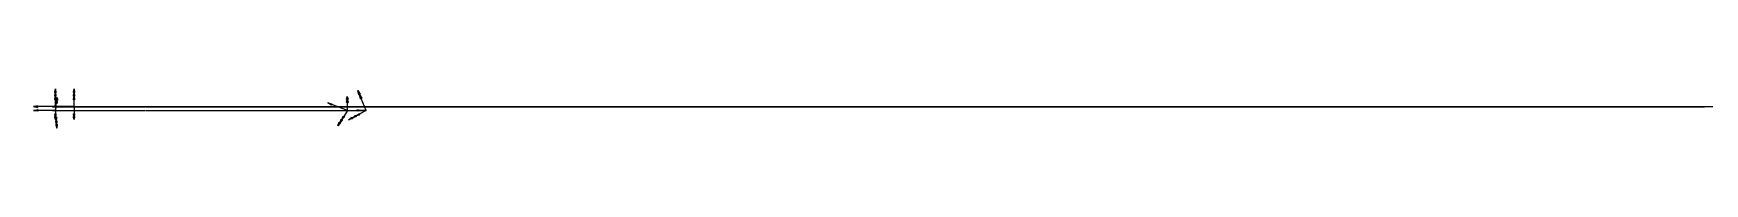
# Model space of a CAD drawing. Header units: millimetres. Extents: x -14319 to -773, y -1376 to 253.
# Drawn here: x -14319 to -12527, y 65 to 107 of the extents above; entities that cross this region are included whole.
import ezdxf

# ---------------------------------------------------------------- set-up
doc = ezdxf.new("R2010")
doc.units = ezdxf.units.MM
for name, color, linetype in [('JOINED_124_0', 1, 'Continuous'), ('JOINED_347_7', 1, 'Continuous'), ('JOINED_354_1', 1, 'Continuous'), ('PgmDef_356_2', 1, 'Continuous'), ('PgmDef_358_1', 1, 'Continuous')]:
    doc.layers.add(name, color=color, linetype=linetype)

# ---------------------------------------------------------------- blocks, each defined once
blk = doc.blocks.new('Kontrollpunkt')
at = {"color": 0}
for q in [(0, 6), (8, 0), (0, 0, 4)]:
    blk.add_line((0, 0), q, dxfattribs=at)
for points in [[(0.25, 8, -0.25), (-0.25, 8, -0.25), (-0.25, 8, 0.25), (0, 10, 0), (-0.25, 8, -0.25), (0.25, 8, 0.25), (0, 10, 0), (0.25, 8, -0.25), (0.25, 8, 0.25), (-0.25, 8, 0.25)], [(0.25, 6, -0.25), (-0.25, 6, -0.25), (-0.25, 6, 0.25), (0, 8, 0), (-0.25, 6, -0.25), (0.25, 6, 0.25), (0, 8, 0), (0.25, 6, -0.25), (0.25, 6, 0.25), (-0.25, 6, 0.25)], [(0.25, 0.25, 4), (-0.25, 0.25, 4), (-0.25, -0.25, 4), (0, 0, 6), (-0.25, 0.25, 4), (0.25, -0.25, 4), (0, 0, 6), (0.25, 0.25, 4), (0.25, -0.25, 4), (-0.25, -0.25, 4)], [(0.25, 0.25, 6), (-0.25, 0.25, 6), (-0.25, -0.25, 6), (0, 0, 8), (-0.25, 0.25, 6), (0.25, -0.25, 6), (0, 0, 8), (0.25, 0.25, 6), (0.25, -0.25, 6), (-0.25, -0.25, 6)], [(0.25, 0.25, 8), (-0.25, 0.25, 8), (-0.25, -0.25, 8), (0, 0, 10), (-0.25, 0.25, 8), (0.25, -0.25, 8), (0, 0, 10), (0.25, 0.25, 8), (0.25, -0.25, 8), (-0.25, -0.25, 8)], [(8, 0.25, -0.25), (8, 0.25, 0.25), (8, -0.25, 0.25), (10, 0, 0), (8, 0.25, 0.25), (8, -0.25, -0.25), (10, 0, 0), (8, 0.25, -0.25), (8, -0.25, -0.25), (8, -0.25, 0.25)]]:
    blk.add_polyline3d(points, dxfattribs=at)

msp = doc.modelspace()

# ---------------------------------------------------------------- linework, layer by layer
at = {"layer": 'JOINED_124_0', "color": 0}
msp.add_open_spline([(-12526.8, 87.9, 2180.1), (-12664.4, 87.9, 2180.1), (-12802.1, 87.9, 2180.1), (-12939.8, 87.9, 2180.1), (-13105.9, 87.9, 2180.1), (-13272.1, 87.9, 2180.1), (-13438.3, 87.9, 2180.1), (-13604.9, 87.9, 2180.1), (-13771.6, 87.9, 2180.1), (-13938.3, 87.9, 2180.1), (-14024.9, 87.9, 2180.1), (-14111.6, 87.9, 2180.1), (-14198.3, 87.9, 2180.1), (-14230.6, 87.9, 2176.8), (-14263, 87.9, 2173.6), (-14295.3, 87.9, 2170.4)], degree=3, knots=[0, 0, 0, 0, 413, 413, 413, 911.5, 911.5, 911.5, 1411.5, 1411.5, 1411.5, 1671.50037, 1671.50037, 1671.50037, 1768.998754, 1768.998754, 1768.998754, 1768.998754], dxfattribs=at)
at = {"layer": 'JOINED_347_7', "color": 1}
for p, q in [((-13438.3, 87.9, 2180.1), (-12939.8, 87.9, 2180.1)), ((-12939.8, 87.9, 2180.1), (-12526.8, 87.9, 2180.1))]:
    msp.add_line(p, q, dxfattribs=at)
at = {"layer": 'JOINED_354_1', "color": 1}
for p, q in [((-14298.3, 87.9, 2170.1), (-14198.6, 87.9, 2180)), ((-14198, 87.9, 2180.1), (-13938.3, 87.9, 2180.1)), ((-13938.3, 87.9, 2180.1), (-13438.3, 87.9, 2180.1))]:
    msp.add_line(p, q, dxfattribs=at)
at = {"layer": 'PgmDef_356_2', "color": 1}
for p, q in [((-14298.3, 83.9, 2170.1), (-14198.6, 83.9, 2180)), ((-14198, 83.9, 2180.1), (-13962, 83.9, 2180.1))]:
    msp.add_line(p, q, dxfattribs=at)
at = {"layer": 'PgmDef_358_1', "color": 1}
msp.add_line((-10474.1, 87.9, 2092.1), (-14298.3, 87.9, 2092.1), dxfattribs=at)

# ---------------------------------------------------------------- block references
at = {"layer": 'PgmDef_356_2', "color": 3, "extrusion": (0.05848, -0.809068, -0.584798), "xscale": 2.362426629514812, "yscale": 2.362426629514812, "zscale": 2.362426629514812, "rotation": 187.0459660175808}
msp.add_blockref('Kontrollpunkt', (-14252, 1108.9, -2173.1), dxfattribs=at)
at = {"layer": 'PgmDef_356_2', "color": 3, "extrusion": (-0.438608, -0.705936, -0.556127), "xscale": 2.362426629514812, "yscale": 2.362426629514812, "zscale": 2.362426629514812, "rotation": 160.1273200111447}
msp.add_blockref('Kontrollpunkt', (-11920.7, 5875.8, 4861), dxfattribs=at)
at = {"layer": 'PgmDef_356_2', "color": 3, "extrusion": (-0.799666, -0.434875, -0.414027), "xscale": 2.362426629514812, "yscale": 2.362426629514812, "zscale": 2.362426629514812, "rotation": 102.6889138116479}
msp.add_blockref('Kontrollpunkt', (-6744, 7046.1, 10225.9), dxfattribs=at)
at = {"layer": 'PgmDef_358_1', "color": 3, "extrusion": (2.87678e-13, 0.809108, 0.58766), "xscale": 2.362426629514812, "yscale": 2.362426629514812, "zscale": 2.362426629514812, "rotation": 8.53773646251594e-07}
msp.add_blockref('Kontrollpunkt', (14295.3, 1641, 1300.6), dxfattribs=at)
at = {"layer": 'PgmDef_358_1', "color": 3, "extrusion": (2.8768e-13, 0.809113, 0.587653), "xscale": 2.362426629514812, "yscale": 2.362426629514812, "zscale": 2.362426629514812, "rotation": 8.53773646251594e-07}
msp.add_blockref('Kontrollpunkt', (14275.3, 1641, 1300.6), dxfattribs=at)

doc.saveas('drawing.dxf')
